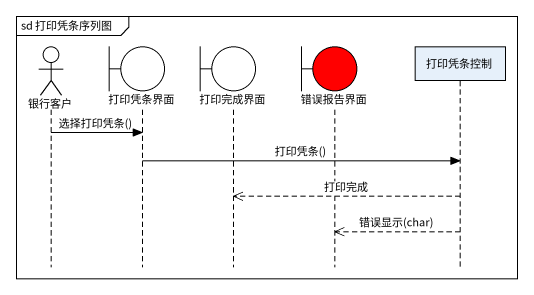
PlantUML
@startuml
mainframe sd 打印凭条序列图
hide footbox
actor 银行客户
boundary 打印凭条界面
boundary 打印完成界面
boundary 错误报告界面 #FF0000
participant 打印凭条控制

银行客户 -> 打印凭条界面 : 选择打印凭条()
打印凭条界面 -> 打印凭条控制 : 打印凭条()
打印凭条控制 -->> 打印完成界面 : 打印完成
打印凭条控制 -->> 错误报告界面 : 错误显示(char)
@enduml
